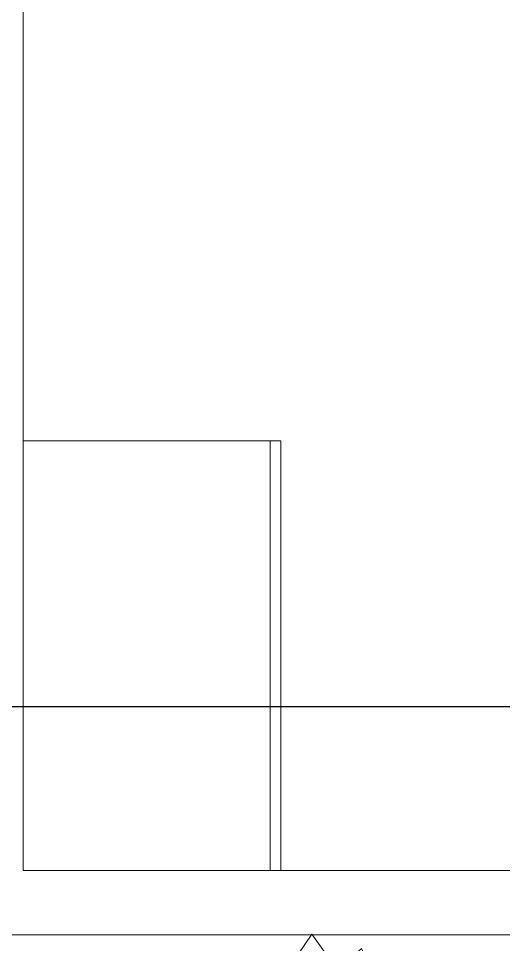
# Model space of a CAD drawing. Header units: metres. Extents: x 75097 to 220695, y -1557923 to -1361206.
# Drawn here: x 161946 to 163075, y -1455145 to -1452989 of the extents above; entities that cross this region are included whole.
import ezdxf

# ---------------------------------------------------------------- set-up
doc = ezdxf.new("R2010")
doc.units = ezdxf.units.M
doc.layers.get('0').update_dxf_attribs({"lineweight": 0})
for name, color, linetype, lineweight in [('A-100 - Copy$0$Medical Equipment and Furniture', 8, 'Continuous', 0), ('A-100 - Copy$0$Medical Equipment and Furniture1', 8, 'Continuous', 5), ('A-100 - Copy$0$VEGETACIÓN', 8, 'Continuous', 5), ('A-100 - Copy$0$Walls', 8, 'Continuous', 0)]:
    doc.layers.add(name, color=color, linetype=linetype, lineweight=lineweight)
doc.layers.add('E-POWR', color=7, linetype='Continuous', lineweight=9, true_color=0x4e7e3e)

# ---------------------------------------------------------------- blocks, each defined once
blk = doc.blocks.new('A-100 - Copy$0$Plt-Matero-03')
at = {"layer": 'A-100 - Copy$0$VEGETACIÓN'}
for points in [[(0.0222, 0.0691), (0.2068, 0.1476), (0.2068, 0.219), (0.2068, 0.2675), (0.1581, 0.374), (0.0849, 0.454), (-0.006, 0.1685)], [(-0.0545, 0.0143), (-0.1224, 0.0143), (-0.2444, 0.041), (-0.3419, 0.1209), (-0.4151, 0.2142), (-0.4639, 0.3341), (-0.3541, 0.3474), (-0.2444, 0.3074), (-0.1468, 0.2408), (-0.1444, 0.2379)], [(0.0111, 0.0208), (0.0296, 0.005), (0.0431, 0.0105), (0.0483, 0.0127), (0.0849, 0.0277), (0.1825, 0.0143), (0.2406, -0.0174), (0.2696, -0.0104), (0.3166, 0.001), (0.4264, 0.0676), (0.4995, 0.1609), (0.5361, 0.2808), (0.3898, 0.2808), (0.2434, 0.2408), (0.2068, 0.219), (0.2068, 0.1476), (0.0222, 0.0691)], [(-0.0988, -0.0149), (-0.098, -0.0123), (-0.2322, -0.0389), (-0.3419, -0.1056), (-0.4273, -0.2121), (-0.4639, -0.412), (-0.1956, -0.332), (-0.195, -0.33), (-0.1925, -0.3062), (-0.1675, -0.2334)], [(-0.1655, -0.2334), (-0.195, -0.33), (-0.2047, -0.4261), (-0.1804, -0.546), (-0.0828, -0.4927), (-0.0096, -0.3995), (0.027, -0.2929), (0.0305, -0.2583), (0.0392, -0.173), (0.0026, -0.0531), (0, -0.0547)]]:
    blk.add_lwpolyline(points, dxfattribs=at)
for points in [[(-0.1444, 0.239), (-0.0778, 0.239), (-0.0222, 0.1905), (0.0222, 0.13), (0.0222, 0.0573), (0, -0.0154), (-0.0667, 0.021), (-0.1111, 0.0815), (-0.1444, 0.1542)], [(0.0296, 0.005), (0.0051, -0.005), (-0.0005, -0.0323), (0.0605, -0.1322), (0.1459, -0.2255), (0.2366, -0.2915), (0.2556, -0.3054), (0.3776, -0.3454), (0.3776, -0.2255), (0.3499, -0.1449), (0.341, -0.1189), (0.28, -0.0389), (0.2406, -0.0174), (0.1825, 0.0143), (0.0849, 0.0277), (0.0483, 0.0127), (0.0431, 0.0105)], [(0.2778, -0.1849), (0.2556, -0.1001), (0.2111, -0.0396), (0.1444, 0.0089), (0.0667, 0.021), (0, -0.0033), (0.0444, -0.088), (0.1111, -0.1486), (0.1889, -0.1728)], [(0, -0.0033), (-0.0667, -0.0033), (-0.1333, -0.0275), (-0.1778, -0.0759), (-0.2111, -0.1486), (-0.2111, -0.2334), (-0.1333, -0.2334), (-0.0778, -0.2092), (-0.0222, -0.1486), (0, -0.0759)], [(-0.0058, -0.0583), (0.0026, -0.0531), (0.0392, -0.173), (0.0305, -0.2583), (0.0605, -0.332), (0.1337, -0.4253), (0.219, -0.4786), (0.2434, -0.3587), (0.2366, -0.2915), (0.1459, -0.2255), (0.0605, -0.1322), (-0.0005, -0.0323)], [(0.2406, -0.0174), (0.28, -0.0389), (0.341, -0.1189), (0.3499, -0.1449), (0.3532, -0.1455), (0.4873, -0.1455), (0.3654, -0.0523), (0.2696, -0.0104)]]:
    blk.add_lwpolyline(points, close=True, dxfattribs=at)
blk = doc.blocks.new('A-100 - Copy$0$CUPBOARD - GLASS TOP - LOCKABLE - 200x100x60')
at = {"layer": 'A-100 - Copy$0$Medical Equipment and Furniture1'}
blk.add_line((283.1819, -205.0074, 0), (284.1819, -205.0074, 0), dxfattribs=at)
at = {"layer": 'A-100 - Copy$0$Medical Equipment and Furniture1', "elevation": 0}
blk.add_lwpolyline([(284.1819, -204.4324), (283.1819, -204.4324), (283.1819, -205.0324), (284.1819, -205.0324)], close=True, dxfattribs=at)
blk = doc.blocks.new('A-100 - Copy')
at = {"layer": 'A-100 - Copy$0$Walls'}
for p, q in [((161957.3, -1454972.7, 0), (161957.3, -1451032.7, 0)), ((161957.3, -1454972.7, 0), (164838.1, -1454972.7, 0)), ((161807.3, -1455122.7, 0), (166248.3, -1455122.7, 0))]:
    blk.add_line(p, q, dxfattribs=at)
at = {"layer": 'A-100 - Copy$0$Medical Equipment and Furniture'}
for name, p, xscale, yscale, zscale, rotation in [('A-100 - Copy$0$CUPBOARD - GLASS TOP - LOCKABLE - 200x100x60', (-42475.1, -1738154.6, 0), 1000.000000000003, 1000.000000000003, 1000.000000000003, 90), ('A-100 - Copy$0$Plt-Matero-03', (162626.4, -1455426.3, 0), -579.6384670202342, 579.6384670202348, 579.6384670202345, 204.0974981663242)]:
    blk.add_blockref(name, p, dxfattribs=dict(at, xscale=xscale, yscale=yscale, zscale=zscale, rotation=rotation))

msp = doc.modelspace()

# ---------------------------------------------------------------- linework, layer by layer
at = {"layer": 'E-POWR', "const_width": 3, "elevation": 0}
msp.add_lwpolyline([(167770, -1448747.3), (164662.3, -1448747.3), (164653.5, -1452244.3), (164651.2, -1453594.7), (164654.6, -1454591.3), (161622.7, -1454591.3), (161622.7, -1452439)], dxfattribs=at)

# ---------------------------------------------------------------- next in the draw order: block references
msp.add_blockref('A-100 - Copy', (0, 0))

doc.saveas('drawing.dxf')
